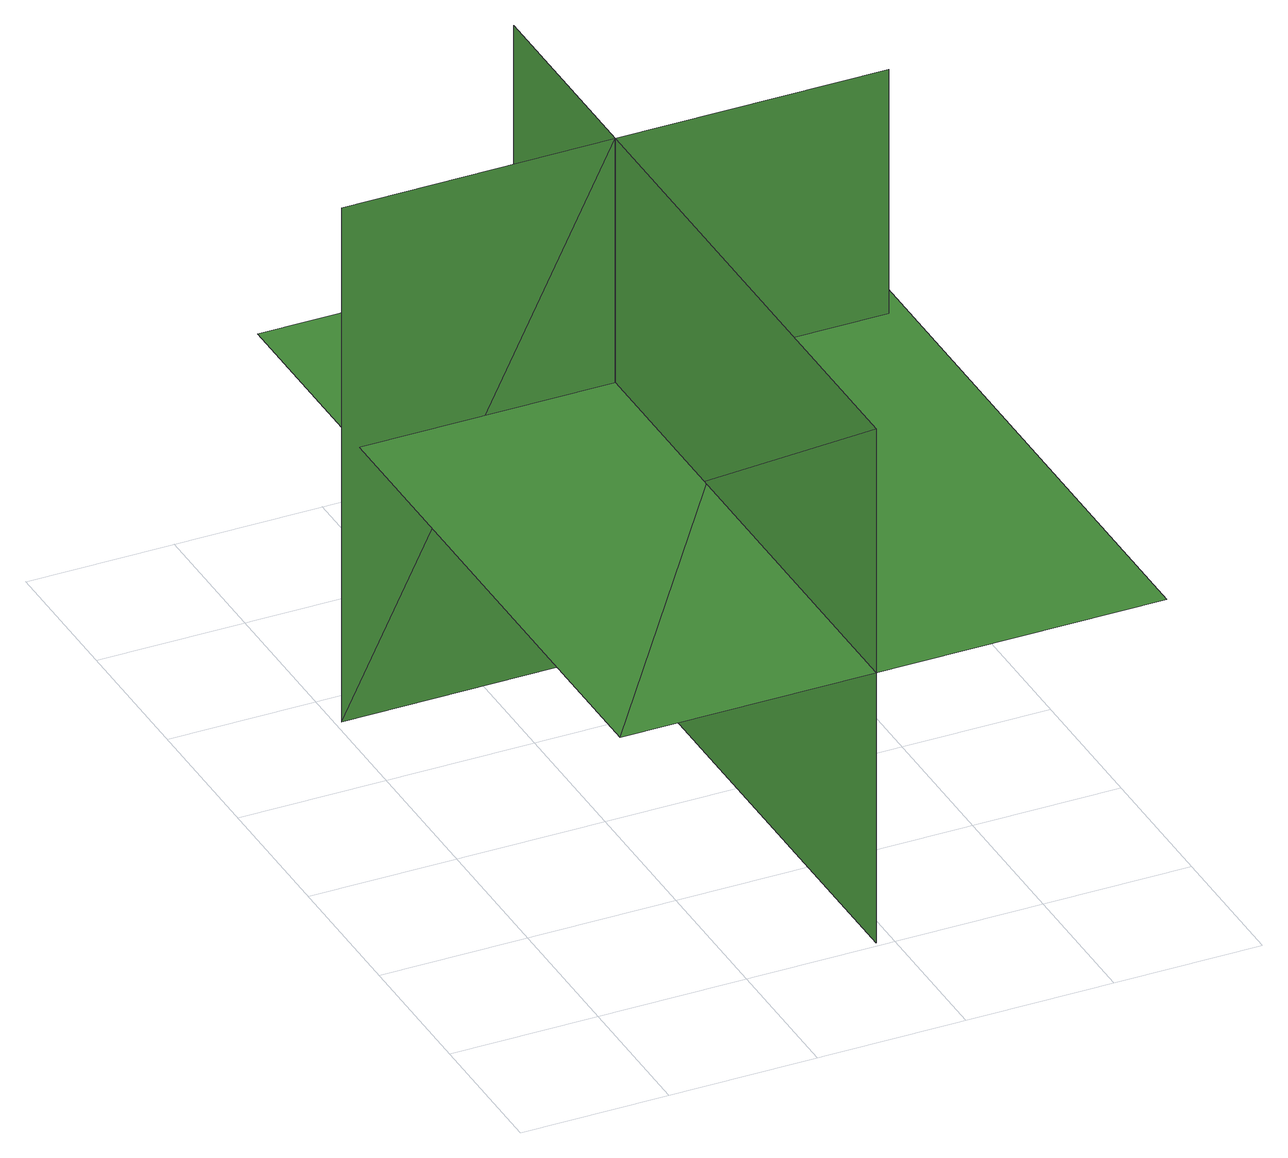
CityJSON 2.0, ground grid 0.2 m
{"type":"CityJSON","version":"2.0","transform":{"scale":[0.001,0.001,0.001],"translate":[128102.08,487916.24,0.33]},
"CityObjects":{
"tree1":{"type":"SolitaryVegetationObject","geometry":[{"type":"MultiSurface","lod":"1","boundaries":[[[0,1,2]],[[0,2,3]],[[4,5,6]],[[4,6,7]],[[8,9,10]],[[8,10,11]],[[8,11,12]],[[8,12,13]]]}]}
},
"vertices":[
[33,7,392],[770,7,392],[770,1032,392],[33,1032,392],[378,7,742],[378,7,4],[378,1032,4],[378,1032,742],[378,745,742],[747,745,742],[747,745,4],[378,745,4],[9,745,4],[9,745,742]
]}
